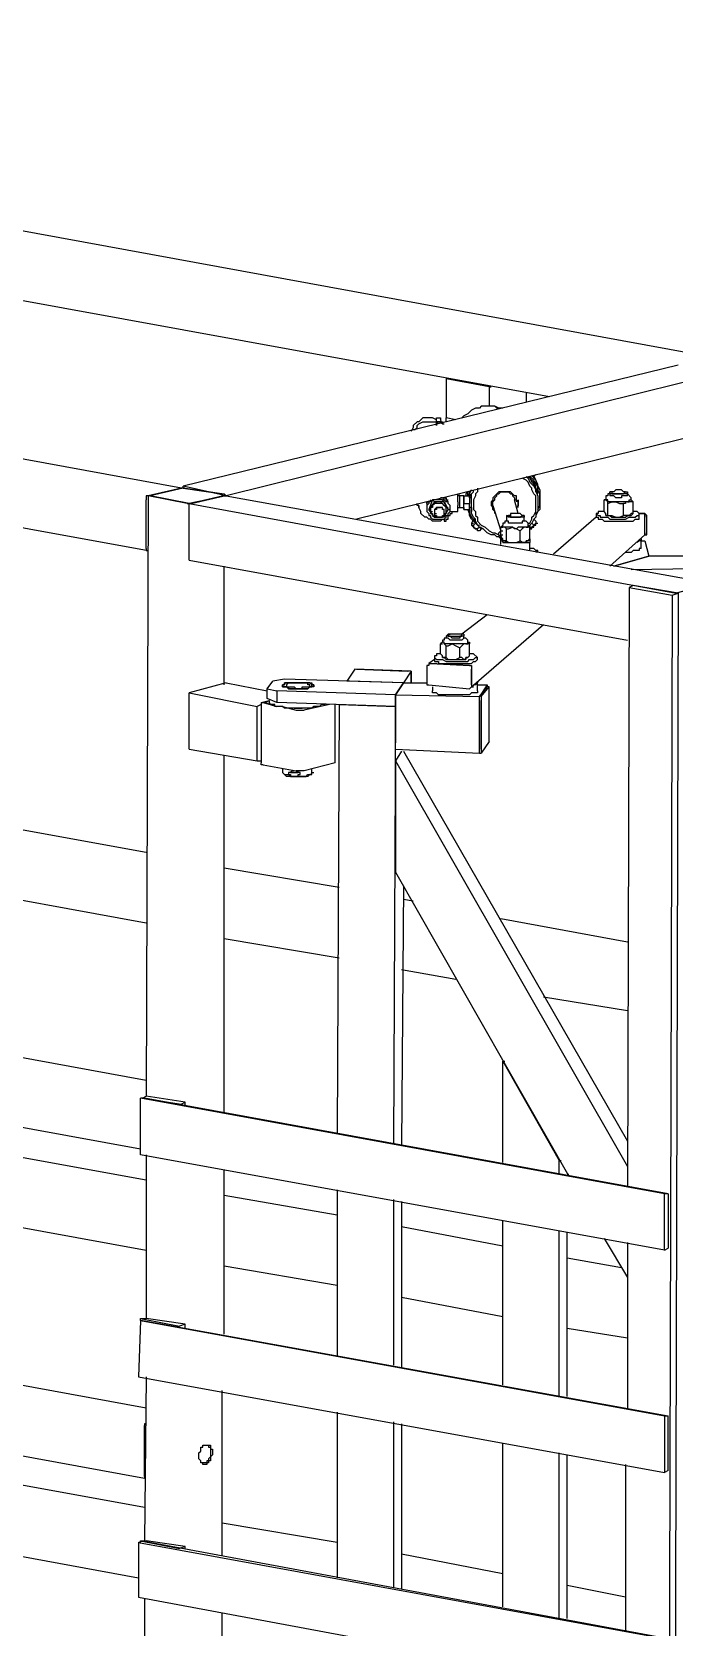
# Model space of a CAD drawing. Extents: x 855 to 1547, y 199 to 1196.
# Drawn here: x 1062.6 to 1096.6, y 1080.6 to 1164.9 of the extents above; entities that cross this region are included whole.
import ezdxf

# ---------------------------------------------------------------- set-up
doc = ezdxf.new("R2010")
doc.units = 0
doc.layers.add('2345-64C-02_Sort_layout', color=7, linetype='CONTINUOUS')

msp = doc.modelspace()

# ---------------------------------------------------------------- linework, layer by layer
at = {"layer": '2345-64C-02_Sort_layout', "color": 7}
for points in [[(1098.64809, 1147.72491), (1004.59532, 1164.92842)], [(1002.84407, 1161.52897), (1089.99482, 1145.6646)], [(1070.52497, 1140.8229), (976.57522, 1158.02641)], [(974.72095, 1154.62692), (1068.77372, 1137.52641)], [(1096.79382, 1147.31289), (1070.62799, 1140.92591)], [(1099.06015, 1146.90078), (1072.89432, 1140.41083)], [(1099.06015, 1146.90078), (1099.06015, 1143.91335), (1079.79633, 1139.17465)], [(1086.80135, 1146.17968), (1084.53502, 1146.59174)], [(1084.63804, 1146.59174), (1084.53502, 1146.59174)], [(1084.53502, 1146.59174), (1084.53502, 1144.53144)], [(1086.80135, 1146.17968), (1086.80135, 1145.14953)], [(1086.80135, 1146.17968), (1086.90437, 1146.17968)], [(1088.75864, 1145.87063), (1088.75864, 1145.35556)], [(1086.80135, 1145.14953), (1086.38929, 1145.14953), (1086.28628, 1145.04651), (1086.08025, 1145.04651), (1085.87422, 1144.94346), (1085.66819, 1144.73742), (1085.46216, 1144.63441), (1085.35914, 1144.53144)], [(1086.69834, 1145.14953), (1086.38929, 1145.14953), (1086.28628, 1145.04651), (1086.08025, 1145.04651), (1085.87422, 1144.94346), (1085.66819, 1144.73742), (1085.46216, 1144.63441), (1085.35914, 1144.53144)], [(1086.80135, 1145.14953), (1086.38929, 1145.14953), (1086.28628, 1145.04651), (1086.08025, 1145.04651), (1085.87422, 1144.94346), (1085.66819, 1144.73742), (1085.46216, 1144.63441), (1085.35914, 1144.53144)], [(1087.52246, 1145.04651), (1087.21342, 1145.04651), (1087.1104, 1145.14953), (1086.69834, 1145.14953)], [(1087.41945, 1145.04651), (1087.31643, 1145.04651), (1087.1104, 1145.14953), (1086.80135, 1145.14953)], [(1087.41945, 1145.04651), (1087.31643, 1145.04651), (1087.1104, 1145.14953), (1086.80135, 1145.14953)], [(1084.01995, 1144.42842), (1083.81392, 1144.53144), (1083.29884, 1144.53144), (1083.09281, 1144.32541), (1082.9898, 1144.32541), (1082.78377, 1144.11938), (1082.78377, 1144.01636), (1082.68075, 1143.81033)], [(1082.78377, 1143.91335), (1082.88678, 1143.91335), (1082.9898, 1144.01636), (1082.9898, 1144.11938), (1083.09281, 1144.22239), (1083.29884, 1144.32541), (1084.01995, 1144.32541)], [(1084.01995, 1144.32541), (1084.01995, 1144.42842), (1084.01995, 1144.53144), (1084.22598, 1144.53144), (1084.22598, 1144.42842)], [(1084.12296, 1144.32541), (1084.01995, 1144.22239)], [(1084.01995, 1144.22239), (1084.01995, 1144.32541), (1084.12296, 1144.32541)], [(1084.01995, 1144.11938), (1084.01995, 1144.32541)], [(1084.32899, 1144.22239), (1084.22598, 1144.32541), (1084.01995, 1144.32541)], [(1084.01995, 1144.22239), (1084.01995, 1144.11938)], [(1084.32899, 1144.22239), (1084.12296, 1144.32541)], [(1084.12296, 1144.32541), (1084.22598, 1144.32541)], [(1084.12296, 1144.32541), (1084.32899, 1144.32541)], [(1084.32899, 1144.22239), (1084.22598, 1144.42842)], [(1084.32899, 1144.22239), (1084.32899, 1144.32541)], [(1084.32899, 1144.32541), (1084.32899, 1144.22239)], [(1084.32899, 1144.22239), (1084.43201, 1144.22239)], [(1084.53502, 1144.32541), (1084.53502, 1144.53144)], [(1085.0501, 1144.42842), (1084.53502, 1144.53144)], [(1085.0501, 1144.42842), (1084.53502, 1144.53144)], [(1088.75864, 1141.44099), (1088.86166, 1141.33797), (1088.96467, 1141.13194), (1089.1707, 1140.92591), (1089.27372, 1140.71988), (1089.27372, 1140.61686), (1089.37673, 1140.41083), (1089.37673, 1139.58671), (1089.27372, 1139.4837), (1089.27372, 1139.27767), (1089.1707, 1139.17465), (1089.06769, 1138.96862), (1088.96467, 1138.86561), (1088.96467, 1138.76259)], [(1088.86166, 1141.44099), (1088.96467, 1141.33797), (1089.06769, 1141.13194), (1089.1707, 1141.02893), (1089.27372, 1140.8229), (1089.27372, 1140.71988)], [(1089.37673, 1140.51385), (1089.37673, 1140.61686), (1089.27372, 1140.8229), (1089.27372, 1140.92591), (1089.1707, 1141.13194), (1088.86166, 1141.44099)], [(1089.27372, 1140.71988), (1089.27372, 1140.8229), (1089.1707, 1140.92591), (1089.1707, 1141.13194), (1088.86166, 1141.44099)], [(1089.37673, 1139.68973), (1089.47975, 1139.89576), (1089.47975, 1140.51385), (1089.37673, 1140.71988), (1089.37673, 1140.92591), (1089.27372, 1141.02893), (1089.1707, 1141.23496), (1088.96467, 1141.44099)], [(1089.06769, 1141.44099), (1089.1707, 1141.44099)], [(1089.06769, 1141.44099), (1089.1707, 1141.44099), (1089.27372, 1141.23496), (1089.27372, 1141.13194), (1089.47975, 1140.71988), (1089.47975, 1139.68973), (1089.37673, 1139.58671), (1089.27372, 1139.38068)], [(1089.1707, 1141.44099), (1089.27372, 1141.544)], [(1089.37673, 1140.8229), (1089.37673, 1141.02893), (1089.27372, 1141.23496), (1089.1707, 1141.33797), (1089.1707, 1141.44099)], [(1070.52497, 1140.8229), (1068.77372, 1140.41083)], [(1070.52497, 1140.8229), (1068.77372, 1140.41083)], [(1070.62799, 1140.8229), (1068.87673, 1140.41083)], [(1070.731, 1140.8229), (1070.52497, 1140.8229)], [(1072.89432, 1140.41083), (1070.62799, 1140.92591)], [(1070.62799, 1140.8229), (1070.62799, 1140.92591)], [(1070.62799, 1140.8229), (1072.68829, 1140.51385)], [(1070.731, 1140.8229), (1072.7913, 1140.51385)], [(1085.56517, 1140.61686), (1085.66819, 1140.61686)], [(1085.66819, 1140.61686), (1085.56517, 1140.51385), (1085.56517, 1140.41083)], [(1085.66819, 1140.61686), (1085.66819, 1140.51385), (1085.66819, 1140.41083)], [(1085.66819, 1140.41083), (1085.66819, 1140.51385), (1085.66819, 1140.61686)], [(1085.7712, 1140.30782), (1085.7712, 1140.51385), (1085.87422, 1140.71988)], [(1085.87422, 1140.71988), (1085.7712, 1140.61686), (1085.7712, 1140.41083), (1085.7712, 1140.30782)], [(1085.87422, 1140.71988), (1085.7712, 1140.61686), (1085.7712, 1140.41083), (1085.7712, 1140.30782)], [(1085.87422, 1139.99877), (1085.87422, 1140.51385), (1085.97723, 1140.61686), (1085.97723, 1140.71988)], [(1086.18326, 1140.8229), (1086.18326, 1140.61686), (1086.08025, 1140.51385), (1086.08025, 1140.41083), (1085.97723, 1140.2048), (1085.97723, 1139.68973), (1086.08025, 1139.58671), (1086.08025, 1139.38068), (1086.18326, 1139.27767), (1086.18326, 1139.07164), (1086.38929, 1138.86561), (1086.59532, 1138.76259), (1086.80135, 1138.55656), (1087.00739, 1138.45355), (1087.1104, 1138.45355), (1087.31643, 1138.35053)], [(1087.62548, 1140.61686), (1087.31643, 1140.61686), (1087.00739, 1140.30782), (1087.00739, 1140.2048), (1086.90437, 1140.10175), (1086.90437, 1139.89576), (1087.00739, 1139.79274), (1087.00739, 1139.68973), (1087.1104, 1139.58671), (1087.1104, 1139.4837)], [(1087.00739, 1139.79274), (1087.00739, 1140.10175), (1087.1104, 1140.2048), (1087.1104, 1140.30782), (1087.21342, 1140.41083), (1087.21342, 1140.51385), (1087.31643, 1140.51385), (1087.41945, 1140.61686), (1087.62548, 1140.61686)], [(1088.34658, 1139.79274), (1088.34658, 1140.10175), (1088.24357, 1140.2048), (1088.24357, 1140.41083), (1088.14055, 1140.41083), (1087.93452, 1140.61686), (1087.62548, 1140.61686)], [(1087.62548, 1140.61686), (1087.83151, 1140.61686), (1087.93452, 1140.51385), (1088.03754, 1140.51385), (1088.03754, 1140.41083), (1088.14055, 1140.30782), (1088.14055, 1140.2048), (1088.24357, 1140.2048), (1088.24357, 1140.10175)], [(1088.86166, 1138.96862), (1088.96467, 1138.96862), (1089.06769, 1139.17465), (1089.06769, 1139.27767), (1089.1707, 1139.38068), (1089.27372, 1139.58671), (1089.27372, 1140.41083), (1089.1707, 1140.51385), (1089.06769, 1140.71988), (1089.06769, 1140.8229), (1088.96467, 1140.92591), (1088.86166, 1141.13194), (1088.75864, 1141.23496), (1088.55261, 1141.33797)], [(1089.27372, 1140.71988), (1089.27372, 1140.8229)], [(1089.37673, 1140.41083), (1089.27372, 1140.71988)], [(1089.27372, 1140.61686), (1089.27372, 1140.71988)], [(1089.47975, 1140.71988), (1089.37673, 1140.8229)], [(1093.70336, 1140.51385), (1093.9094, 1140.51385), (1094.01241, 1140.61686), (1093.9094, 1140.61686), (1093.80638, 1140.71988), (1093.49733, 1140.71988), (1093.39432, 1140.61686), (1093.2913, 1140.61686), (1093.2913, 1140.51385), (1093.39432, 1140.51385), (1093.49733, 1140.51385), (1093.60035, 1140.51385), (1093.70336, 1140.51385), (1093.18829, 1140.51385), (1093.18829, 1140.61686)], [(1093.2913, 1140.61686), (1093.18829, 1140.61686)], [(1093.18829, 1140.61686), (1093.18829, 1140.41083)], [(1094.01241, 1140.61686), (1094.11543, 1140.61686), (1094.11543, 1140.51385), (1093.70336, 1140.51385)], [(1094.01241, 1140.61686), (1094.11543, 1140.61686)], [(1094.11543, 1140.41083), (1094.11543, 1140.61686)], [(1068.77372, 1140.41083), (1068.6707, 1108.68219)], [(1068.77372, 1140.41083), (1068.6707, 1140.41083), (1068.6707, 1140.2048)], [(1068.6707, 1137.62943), (1068.6707, 1140.2048)], [(1070.83402, 1139.99877), (1068.77372, 1140.41083)], [(1070.93703, 1139.99877), (1068.87673, 1140.41083)], [(1070.83402, 1139.99877), (1071.04005, 1139.99877)], [(1070.93703, 1139.99877), (1070.93703, 1139.99877), (1072.68829, 1140.41083), (1072.7913, 1140.41083), (1072.68829, 1140.41083), (1072.68829, 1140.51385)], [(1072.89432, 1140.41083), (1070.93703, 1139.99877)], [(1070.93703, 1137.01134), (1070.93703, 1139.99877), (1096.6908, 1135.26008)], [(1071.04005, 1139.99877), (1072.7913, 1140.41083)], [(1072.7913, 1140.41083), (1072.89432, 1140.41083), (1072.7913, 1140.51385)], [(1072.89432, 1140.41083), (1072.99733, 1140.41083)], [(1072.89432, 1140.41083), (1098.64809, 1135.77516), (1096.6908, 1135.26008)], [(1084.32899, 1139.17465), (1084.22598, 1139.07164), (1083.81392, 1139.07164), (1083.7109, 1139.17465), (1083.60789, 1139.17465), (1083.50487, 1139.27767), (1083.40186, 1139.27767), (1083.19583, 1139.4837), (1083.19583, 1139.58671), (1083.09281, 1139.79274), (1083.09281, 1139.89576), (1082.9898, 1139.89576), (1082.9898, 1139.99877)], [(1083.09281, 1139.89576), (1083.09281, 1139.79274)], [(1083.7109, 1140.2048), (1083.7109, 1140.10175), (1083.60789, 1140.10175), (1083.60789, 1139.99877), (1083.50487, 1139.89576), (1083.50487, 1139.58671), (1083.60789, 1139.4837), (1083.60789, 1139.38068), (1083.7109, 1139.38068), (1083.7109, 1139.27767), (1083.81392, 1139.17465), (1084.12296, 1139.17465)], [(1083.50487, 1140.10179), (1083.60789, 1140.10179)], [(1083.50487, 1139.99877), (1083.50487, 1140.10179)], [(1083.60789, 1140.10179), (1083.50487, 1140.10175), (1083.50487, 1139.68973)], [(1083.81392, 1140.2048), (1083.60789, 1139.68973)], [(1083.91693, 1140.10179), (1083.60789, 1139.68973)], [(1084.53502, 1139.79274), (1084.22598, 1140.10175), (1084.01995, 1140.10175), (1083.7109, 1139.79274), (1083.7109, 1139.58671)], [(1084.12296, 1139.27767), (1084.32899, 1139.27767), (1084.32899, 1139.38068), (1084.43201, 1139.38068), (1084.43201, 1139.4837), (1084.53502, 1139.4837), (1084.53502, 1139.89576), (1084.43201, 1139.89576), (1084.32899, 1139.99877), (1083.91693, 1139.99877), (1083.81392, 1139.89576), (1083.81392, 1139.79274), (1083.7109, 1139.79274), (1083.7109, 1139.4837), (1083.81392, 1139.4837), (1083.81392, 1139.38068), (1083.91693, 1139.27767), (1084.01995, 1139.27767), (1084.01995, 1139.27767), (1084.12296, 1139.27767)], [(1083.91693, 1140.10179), (1083.81392, 1140.2048)], [(1084.32899, 1140.2048), (1083.81392, 1140.2048)], [(1084.43201, 1140.10179), (1083.91693, 1140.10179)], [(1084.12296, 1139.27767), (1084.32899, 1139.27767), (1084.32899, 1139.38068), (1084.43201, 1139.38068), (1084.43201, 1139.68973), (1084.32899, 1139.68973), (1084.32899, 1139.79274), (1084.01995, 1139.79274), (1084.01995, 1139.68973), (1083.91693, 1139.68973), (1083.91693, 1139.38068), (1084.01995, 1139.38068), (1084.01995, 1139.27767), (1084.12296, 1139.27767)], [(1084.43201, 1139.68973), (1084.32899, 1139.68973), (1084.32899, 1139.79274), (1084.01995, 1139.79274), (1083.91693, 1139.68973), (1083.91693, 1139.4837)], [(1084.01995, 1139.79274), (1084.01995, 1139.79274), (1084.12296, 1139.79274), (1084.22598, 1139.79274)], [(1084.12296, 1139.17465), (1084.43201, 1139.17465), (1084.53502, 1139.27767), (1084.53502, 1139.38068), (1084.63804, 1139.38068), (1084.63804, 1139.4837), (1084.74105, 1139.58671), (1084.74105, 1139.89576), (1084.63804, 1139.99877), (1084.63804, 1140.10175), (1084.53502, 1140.10175), (1084.32899, 1140.30782), (1084.22598, 1140.30782)], [(1084.43201, 1140.10179), (1084.32899, 1140.2048), (1084.63804, 1139.68973), (1084.74105, 1139.68973)], [(1084.43201, 1140.30782), (1084.53502, 1140.30782), (1084.53502, 1140.2048)], [(1084.63804, 1139.99877), (1084.63804, 1140.10175), (1084.53502, 1140.2048), (1084.53502, 1140.30782), (1084.43201, 1140.30782)], [(1084.43201, 1140.10179), (1084.63804, 1139.68973)], [(1084.53502, 1140.2048), (1084.63804, 1140.2048)], [(1084.53502, 1140.2048), (1084.63804, 1140.2048)], [(1084.53502, 1139.79274), (1084.63804, 1139.79274)], [(1084.74105, 1139.89576), (1084.63804, 1139.99877)], [(1085.15311, 1140.10179), (1085.15311, 1140.51385)], [(1085.15311, 1140.51385), (1085.25613, 1140.51385)], [(1085.25613, 1140.41083), (1085.15311, 1140.41083)], [(1085.15311, 1140.10179), (1085.15311, 1139.89576)], [(1085.15311, 1139.58671), (1085.15311, 1139.89576)], [(1085.15311, 1139.79274), (1085.25613, 1139.79274), (1085.46216, 1139.79274)], [(1085.46216, 1140.41083), (1085.25613, 1140.41083)], [(1085.25613, 1139.79274), (1085.25613, 1140.41083)], [(1085.46216, 1140.41083), (1085.7712, 1140.41083), (1085.7712, 1139.99877)], [(1085.46216, 1140.41083), (1085.46216, 1139.99877)], [(1085.46216, 1139.79274), (1085.46216, 1140.41083), (1085.56517, 1140.41083)], [(1085.46216, 1140.41083), (1085.56517, 1140.41083)], [(1085.46216, 1140.41083), (1085.7712, 1140.41083), (1085.87422, 1140.41083)], [(1085.46216, 1139.99877), (1085.7712, 1139.99877)], [(1085.46216, 1139.68973), (1085.46216, 1139.99877)], [(1085.46216, 1139.68973), (1085.7712, 1139.68973), (1085.7712, 1139.99877)], [(1085.46216, 1139.79274), (1085.46216, 1139.68973)], [(1085.87422, 1139.99877), (1085.87422, 1140.51385), (1085.7712, 1140.41083), (1085.7712, 1140.30782)], [(1085.87422, 1140.30782), (1085.7712, 1140.30782)], [(1085.7712, 1139.79274), (1085.87422, 1139.79274)], [(1085.87422, 1139.79274), (1085.7712, 1139.79274)], [(1085.7712, 1139.79274), (1085.87422, 1139.79274), (1085.87422, 1139.68973)], [(1085.7712, 1139.79274), (1085.87422, 1139.79274)], [(1085.87422, 1140.30782), (1085.87422, 1140.30782)], [(1087.31643, 1138.24752), (1087.21342, 1138.24752), (1087.1104, 1138.35053), (1086.90437, 1138.35053), (1086.69834, 1138.45355), (1086.49231, 1138.65958), (1086.28628, 1138.76259), (1086.18326, 1138.86561), (1086.08025, 1139.07164), (1086.08025, 1139.17465), (1085.97723, 1139.27767), (1085.87422, 1139.4837), (1085.87422, 1139.99877)], [(1085.87422, 1139.58671), (1085.87422, 1139.99877)], [(1085.87422, 1139.79274), (1085.87422, 1139.68973)], [(1087.00739, 1139.89576), (1087.41945, 1138.55656)], [(1087.1104, 1139.4837), (1087.1104, 1139.58671), (1087.00739, 1139.68973), (1087.00739, 1139.79274)], [(1088.34658, 1139.4837), (1088.14055, 1140.2048)], [(1088.34658, 1140.2048), (1088.34658, 1140.10175), (1088.34658, 1139.99877), (1088.34658, 1139.89576), (1088.24357, 1139.79274)], [(1092.98226, 1140.2048), (1092.87924, 1140.2048)], [(1092.98226, 1139.38068), (1092.98226, 1139.4837), (1092.87924, 1139.58671), (1092.87924, 1140.2048)], [(1092.98226, 1140.2048), (1092.98226, 1140.2048), (1092.87924, 1140.2048)], [(1092.87924, 1140.2048), (1092.98226, 1140.2048)], [(1093.18829, 1140.51385), (1093.08527, 1140.51385), (1093.08527, 1140.41083), (1092.98226, 1140.41083), (1092.98226, 1140.2048)], [(1094.11543, 1140.10179), (1093.49733, 1140.10175), (1093.08527, 1140.10175), (1093.08527, 1140.2048), (1092.98226, 1140.2048), (1092.98226, 1140.2048)], [(1093.08527, 1139.99877), (1093.08527, 1140.10175), (1092.98226, 1140.2048)], [(1093.08527, 1139.38068), (1093.08527, 1139.99877), (1093.2913, 1140.10175), (1093.49733, 1140.10175)], [(1094.11543, 1140.41083), (1093.80638, 1140.41083), (1093.80638, 1140.30782), (1093.49733, 1140.30782), (1093.39432, 1140.41083), (1093.18829, 1140.41083)], [(1093.49733, 1140.10179), (1093.70336, 1139.99877), (1093.9094, 1139.99877)], [(1094.11543, 1140.10179), (1094.11543, 1140.10175), (1094.01241, 1140.10175), (1094.01241, 1139.99877), (1093.9094, 1139.99877)], [(1093.9094, 1139.38068), (1093.9094, 1139.99877)], [(1094.32146, 1140.2048), (1094.32146, 1140.30782), (1094.11543, 1140.51385)], [(1094.11543, 1140.10179), (1094.21844, 1140.10175), (1094.21844, 1140.2048), (1094.32146, 1140.2048)], [(1094.42447, 1140.10179), (1094.32146, 1140.10175), (1094.21844, 1140.10175), (1094.11543, 1140.10175)], [(1094.32146, 1140.2048), (1094.32146, 1140.2048), (1094.42447, 1140.10175)], [(1094.42447, 1139.4837), (1094.42447, 1140.10179)], [(1083.50487, 1139.68973), (1083.50487, 1139.58671)], [(1084.43201, 1139.27767), (1083.91693, 1139.27767), (1083.60789, 1139.68973)], [(1083.60789, 1139.68973), (1083.7109, 1139.68973)], [(1083.7109, 1139.58671), (1083.81392, 1139.58671)], [(1083.91693, 1139.4837), (1084.01995, 1139.4837)], [(1084.32899, 1139.17465), (1084.43201, 1139.17465), (1084.43201, 1139.07164), (1084.53502, 1139.07164), (1084.53502, 1139.17465), (1084.63804, 1139.17465), (1084.63804, 1139.27767)], [(1084.43201, 1139.58671), (1084.43201, 1139.68973)], [(1084.43201, 1139.27767), (1084.63804, 1139.68973)], [(1084.63804, 1139.27767), (1084.63804, 1139.38068), (1084.74105, 1139.38068), (1084.74105, 1139.4837), (1084.84407, 1139.4837), (1084.84407, 1139.58671)], [(1084.74105, 1139.58671), (1085.15311, 1139.58671)], [(1086.49231, 1138.65958), (1086.38929, 1138.65958), (1085.87422, 1139.17465), (1085.7712, 1139.38068), (1085.7712, 1139.4837), (1085.66819, 1139.68973)], [(1085.7712, 1139.68973), (1085.7712, 1139.4837), (1085.87422, 1139.27767), (1086.08025, 1139.07164), (1086.18326, 1138.86561), (1086.28628, 1138.86561)], [(1085.87422, 1139.68973), (1085.87422, 1139.58671)], [(1085.97723, 1139.17465), (1085.87422, 1138.96862)], [(1085.87422, 1138.96862), (1085.97723, 1138.96862)], [(1085.87422, 1138.96862), (1085.87422, 1138.96862), (1085.87422, 1138.86561)], [(1085.87422, 1138.96862), (1085.97723, 1138.96862)], [(1085.87422, 1138.96862), (1085.87422, 1138.86561)], [(1086.08025, 1138.96862), (1085.97723, 1139.17465)], [(1085.97723, 1139.17465), (1086.08025, 1139.17465)], [(1086.08025, 1138.96862), (1085.97723, 1138.86561)], [(1086.28628, 1138.76259), (1086.08025, 1138.96862)], [(1087.72849, 1139.07164), (1087.62548, 1139.07164), (1087.62548, 1138.96862), (1087.52246, 1138.96862), (1087.52246, 1138.86561)], [(1087.72849, 1139.38068), (1087.72849, 1139.07164)], [(1087.72849, 1139.38068), (1087.83151, 1139.38068)], [(1088.65563, 1139.38068), (1088.65563, 1139.27767), (1087.83151, 1139.27767), (1087.72849, 1139.38068)], [(1088.65563, 1139.07164), (1088.55261, 1139.07164), (1088.55261, 1138.96862), (1087.83151, 1138.96862), (1087.83151, 1139.07164), (1087.72849, 1139.07164)], [(1087.83151, 1139.38068), (1087.93452, 1139.38068), (1087.93452, 1139.27767), (1088.4496, 1139.27767), (1088.55261, 1139.38068), (1088.4496, 1139.4837), (1087.93452, 1139.4837), (1087.93452, 1139.38068), (1087.83151, 1139.38068)], [(1087.83151, 1139.38068), (1087.93452, 1139.38068)], [(1088.65563, 1139.38068), (1088.55261, 1139.38068)], [(1088.65563, 1139.07164), (1088.65563, 1139.38068)], [(1088.86166, 1138.86561), (1088.86166, 1138.96862), (1088.75864, 1139.07164), (1088.65563, 1139.07164)], [(1089.06769, 1138.96862), (1089.1707, 1138.86561)], [(1089.1707, 1138.86561), (1089.1707, 1138.86561), (1089.06769, 1138.76259), (1089.1707, 1138.76259), (1089.1707, 1138.86561), (1089.27372, 1138.86561), (1089.27372, 1138.96862)], [(1089.1707, 1139.17465), (1089.27372, 1139.07164), (1089.27372, 1138.96862)], [(1089.27372, 1138.96862), (1089.1707, 1138.86561)], [(1089.27372, 1138.96862), (1089.37673, 1138.96862)], [(1092.46718, 1139.27767), (1090.20085, 1137.32038)], [(1092.87924, 1139.58671), (1092.5702, 1139.58671), (1092.5702, 1139.4837), (1092.46718, 1139.4837), (1092.5702, 1139.38068), (1092.67321, 1139.38068), (1092.67321, 1139.27767), (1093.08527, 1139.27767), (1093.18829, 1139.17465), (1094.01241, 1139.17465), (1094.21844, 1139.27767), (1094.52749, 1139.27767), (1094.52749, 1139.27767)], [(1092.46718, 1139.4837), (1092.46718, 1139.27767)], [(1092.46718, 1139.27767), (1092.5702, 1139.27767), (1092.5702, 1139.17465), (1092.77623, 1139.17465), (1092.87924, 1139.07164), (1094.42447, 1139.07164), (1094.52749, 1139.17465)], [(1093.08527, 1139.38068), (1093.08527, 1139.38068), (1092.98226, 1139.38068), (1093.18829, 1139.38068), (1093.2913, 1139.27767), (1093.49733, 1139.27767)], [(1092.98226, 1139.38068), (1093.08527, 1139.38068)], [(1093.08527, 1139.38068), (1093.2913, 1139.38068), (1093.49733, 1139.27767)], [(1093.49733, 1139.27767), (1093.70336, 1139.27767), (1093.9094, 1139.38068)], [(1093.49733, 1139.27767), (1094.01241, 1139.27767), (1094.11543, 1139.38068)], [(1094.42447, 1139.4837), (1094.32146, 1139.4837), (1094.21844, 1139.38068), (1094.11543, 1139.38068), (1094.11543, 1139.38068), (1094.01241, 1139.38068), (1093.9094, 1139.38068)], [(1094.11543, 1139.38068), (1094.21844, 1139.38068), (1094.32146, 1139.38068)], [(1094.32146, 1139.38068), (1094.42447, 1139.4837)], [(1094.52749, 1139.27767), (1094.6305, 1139.38068), (1094.73352, 1139.38068), (1094.73352, 1139.4837), (1094.6305, 1139.58671), (1094.42447, 1139.58671)], [(1094.52749, 1139.17465), (1094.73352, 1139.17465), (1094.73352, 1139.27767)], [(1095.04256, 1139.4837), (1094.73352, 1139.4837)], [(1094.73352, 1139.27767), (1094.73352, 1139.4837)], [(1094.73352, 1139.4837), (1094.93955, 1139.4837)], [(1094.73352, 1139.4837), (1094.93955, 1139.4837)], [(1094.93955, 1139.4837), (1095.04256, 1139.4837), (1095.04256, 1139.27767)], [(1095.04256, 1139.38068), (1095.04256, 1139.4837), (1094.93955, 1139.4837)], [(1095.14558, 1139.38068), (1095.04256, 1139.4837)], [(1095.04256, 1138.45355), (1095.04256, 1139.38068)], [(1095.04256, 1138.45355), (1095.04256, 1139.27767)], [(1095.14558, 1138.45355), (1095.14558, 1139.38068)], [(1085.87422, 1138.86561), (1085.87422, 1138.86561), (1085.97723, 1138.86561)], [(1085.87422, 1138.86561), (1085.97723, 1138.76259)], [(1085.97723, 1138.86561), (1085.97723, 1138.76259)], [(1085.97723, 1138.76259), (1086.08025, 1138.65958), (1086.18326, 1138.65958)], [(1086.18326, 1138.55656), (1086.18326, 1138.65958), (1086.08025, 1138.65958), (1085.97723, 1138.76259)], [(1086.28628, 1138.76259), (1086.18326, 1138.65958)], [(1086.18326, 1138.55656), (1086.18326, 1138.65958)], [(1086.38929, 1138.65958), (1086.28628, 1138.55656), (1086.18326, 1138.55656)], [(1086.28628, 1138.76259), (1086.38929, 1138.76259)], [(1087.31643, 1138.35053), (1087.31643, 1138.45355), (1087.41945, 1138.55656), (1087.41945, 1138.65958)], [(1087.31643, 1138.24752), (1087.41945, 1138.35053), (1087.41945, 1138.45355)], [(1087.31643, 1138.35053), (1087.31643, 1138.24752), (1087.41945, 1138.1445)], [(1087.52246, 1138.86561), (1087.41945, 1138.76259)], [(1087.52246, 1138.76259), (1087.52246, 1138.86561), (1087.41945, 1138.76259)], [(1087.52246, 1138.04149), (1087.52246, 1138.1445), (1087.41945, 1138.24752), (1087.41945, 1138.76259)], [(1087.41945, 1138.76259), (1087.52246, 1138.76259)], [(1087.41945, 1138.55656), (1087.52246, 1138.55656)], [(1087.41945, 1138.55656), (1087.52246, 1138.55656)], [(1087.41945, 1138.35053), (1087.41945, 1138.45355), (1087.41945, 1138.55656)], [(1087.52246, 1137.93847), (1087.41945, 1138.35053), (1087.52246, 1138.35053)], [(1087.41945, 1137.83546), (1087.41945, 1138.35053)], [(1088.75864, 1138.76259), (1088.34658, 1138.76259), (1088.24357, 1138.65958), (1088.14055, 1138.65958), (1088.03754, 1138.76259), (1087.52246, 1138.76259), (1087.52246, 1138.86561)], [(1087.72849, 1138.65958), (1087.62548, 1138.76259), (1087.52246, 1138.76259)], [(1087.72849, 1138.04149), (1087.72849, 1138.65958), (1087.83151, 1138.65958), (1088.03754, 1138.76259)], [(1088.03754, 1138.76259), (1088.24357, 1138.65958), (1088.4496, 1138.55656)], [(1088.75864, 1138.76259), (1088.75864, 1138.76259), (1088.65563, 1138.76259), (1088.55261, 1138.65958), (1088.4496, 1138.55656)], [(1088.4496, 1138.04149), (1088.4496, 1138.55656)], [(1088.96467, 1138.1445), (1088.86166, 1138.04149), (1088.75864, 1138.04149), (1088.75864, 1137.93847), (1088.65563, 1137.93847), (1088.55261, 1137.93847), (1088.4496, 1138.04149)], [(1088.75864, 1138.76259), (1088.86166, 1138.76259), (1088.86166, 1138.86561)], [(1088.96467, 1138.76259), (1088.86166, 1138.76259), (1088.75864, 1138.76259)], [(1088.86166, 1138.86561), (1088.96467, 1138.76259)], [(1088.86166, 1138.04149), (1088.96467, 1138.1445)], [(1089.06769, 1138.76259), (1089.06769, 1138.76259), (1088.96467, 1138.65958)], [(1088.96467, 1138.65958), (1089.06769, 1138.65958), (1089.06769, 1138.76259)], [(1088.96467, 1138.1445), (1088.96467, 1138.76259)], [(1088.96467, 1138.1445), (1088.96467, 1137.93847)], [(1093.18829, 1136.70229), (1095.04256, 1138.35053)], [(1094.83653, 1137.62943), (1094.83653, 1138.1445)], [(1094.83653, 1138.1445), (1094.83653, 1138.1445), (1094.83653, 1138.04149)], [(1095.04256, 1138.35053), (1095.14558, 1138.35053), (1095.14558, 1138.45355)], [(1095.04256, 1138.45355), (1095.04256, 1138.35053)], [(1095.04256, 1138.35053), (1095.04256, 1138.45355)], [(1095.04256, 1138.35053), (1095.14558, 1138.35053)], [(1068.6707, 1137.62943), (1068.6707, 1137.52637), (1068.77372, 1137.52637)], [(1087.72849, 1138.04149), (1087.62548, 1138.04149), (1087.52246, 1138.04149), (1087.62548, 1138.04149), (1087.72849, 1137.93847), (1088.03754, 1137.93847)], [(1087.52246, 1138.04149), (1087.62548, 1138.04149)], [(1087.52246, 1137.93847), (1087.62548, 1137.93847)], [(1087.62548, 1137.93847), (1088.86166, 1137.93847)], [(1087.72849, 1138.04149), (1087.83151, 1137.93847), (1088.03754, 1137.93847)], [(1088.03754, 1137.93847), (1088.24357, 1137.93847), (1088.4496, 1138.04149)], [(1088.03754, 1137.93847), (1088.75864, 1137.93847)], [(1088.75864, 1137.93847), (1088.75864, 1138.04149), (1088.86166, 1138.04149)], [(1088.86166, 1137.93847), (1088.96467, 1137.93847)], [(1088.96467, 1137.52641), (1088.96467, 1137.93847)], [(1089.27372, 1137.4234), (1089.37673, 1137.52637), (1089.27372, 1137.52637), (1089.1707, 1137.62943), (1088.96467, 1137.62943)], [(1089.37673, 1137.4234), (1089.37673, 1137.52641)], [(1093.39432, 1136.70229), (1095.24859, 1137.21737), (1093.39432, 1136.70229)], [(1094.83653, 1137.62943), (1094.73352, 1137.62943), (1094.73352, 1137.52637), (1094.42447, 1137.52637), (1094.32146, 1137.4234), (1094.01241, 1137.4234)], [(1094.83653, 1138.04149), (1094.73352, 1138.04149), (1094.6305, 1137.93847)], [(1094.83653, 1138.04149), (1094.93955, 1138.04149)], [(1094.83653, 1138.04149), (1094.93955, 1138.04149)], [(1094.83653, 1138.04149), (1094.93955, 1138.04149)], [(1094.83653, 1138.04149), (1095.04256, 1138.04149), (1095.24859, 1137.21737)], [(1100.70839, 1137.21737), (1095.24859, 1137.21737)], [(1070.93703, 1137.01134), (1094.11543, 1132.78772)], [(1072.7913, 1130.41837), (1072.7913, 1136.70229)], [(1100.91442, 1136.59928), (1094.32146, 1136.49626)], [(1094.21844, 1135.56913), (1094.11543, 1103.9435)], [(1094.42447, 1135.67214), (1094.21844, 1135.56913)], [(1094.21844, 1135.56913), (1096.48477, 1135.15707)], [(1096.79382, 1135.26008), (1094.42447, 1135.67214)], [(1096.48477, 1135.15707), (1096.27874, 1056.04149)], [(1096.48477, 1135.15707), (1096.79382, 1135.26008), (1096.58779, 1056.04149)], [(1086.69834, 1134.12692), (1085.35914, 1133.09676)], [(1068.6707, 1121.55908), (1004.49231, 1133.19978)], [(1085.46216, 1132.99375), (1085.25613, 1132.99375), (1085.25613, 1132.89073), (1084.84407, 1132.89073), (1084.74105, 1132.99375), (1084.53502, 1132.99375), (1084.63804, 1133.09676)], [(1084.63804, 1133.09676), (1084.74105, 1133.09676)], [(1085.35914, 1133.09676), (1084.63804, 1133.09676), (1084.63804, 1132.99375), (1085.25613, 1132.99375), (1085.35914, 1132.99375), (1085.35914, 1132.99375), (1085.35914, 1133.09676)], [(1085.46216, 1133.09676), (1085.35914, 1133.09676)], [(1085.46216, 1133.09676), (1085.46216, 1132.99375)], [(1085.87422, 1130.31536), (1089.68578, 1133.61184)], [(1084.32899, 1132.6847), (1084.22598, 1132.58169)], [(1084.43201, 1132.6847), (1084.32899, 1132.6847), (1084.22598, 1132.58169)], [(1084.32899, 1131.86058), (1084.32899, 1131.9636), (1084.22598, 1132.06661), (1084.22598, 1132.58169)], [(1084.22598, 1132.58169), (1084.32899, 1132.58169)], [(1084.53502, 1132.99375), (1084.53502, 1132.89073), (1084.43201, 1132.89073), (1084.43201, 1132.78772), (1084.32899, 1132.78772), (1084.32899, 1132.6847)], [(1085.56517, 1132.58169), (1084.84407, 1132.58169), (1084.43201, 1132.58169), (1084.43201, 1132.6847), (1084.32899, 1132.6847)], [(1084.53502, 1132.47867), (1084.43201, 1132.58169), (1084.43201, 1132.6847)], [(1084.53502, 1132.99375), (1084.53502, 1132.89073)], [(1085.46216, 1132.89073), (1085.35914, 1132.78772), (1084.74105, 1132.78772), (1084.63804, 1132.89073), (1084.53502, 1132.89073)], [(1084.53502, 1131.86058), (1084.53502, 1132.47867), (1084.63804, 1132.47867), (1084.84407, 1132.58169)], [(1084.84407, 1132.58169), (1085.0501, 1132.47867), (1085.25613, 1132.37562)], [(1085.56517, 1132.58169), (1085.46216, 1132.58169), (1085.35914, 1132.47867), (1085.25613, 1132.37562)], [(1085.25613, 1131.86058), (1085.25613, 1132.37566)], [(1085.46216, 1132.89073), (1085.46216, 1132.99375)], [(1085.66819, 1132.6847), (1085.66819, 1132.78772), (1085.56517, 1132.89073), (1085.46216, 1132.89073), (1085.46216, 1132.99375)], [(1085.56517, 1132.58169), (1085.66819, 1132.58169), (1085.66819, 1132.6847)], [(1085.7712, 1132.58169), (1085.66819, 1132.58169), (1085.56517, 1132.58169)], [(1085.66819, 1132.6847), (1085.7712, 1132.6847), (1085.7712, 1132.58169)], [(1085.7712, 1131.9636), (1085.7712, 1132.58169)], [(1083.60789, 1131.55154), (1083.60789, 1131.44852), (1083.50487, 1131.44852), (1083.50487, 1130.52139)], [(1083.91693, 1131.75757), (1083.60789, 1131.55154)], [(1083.60789, 1131.55154), (1083.7109, 1131.55154)], [(1083.60789, 1131.55154), (1083.7109, 1131.55154)], [(1083.60789, 1131.55154), (1083.60789, 1131.55154), (1083.7109, 1131.55154)], [(1083.7109, 1131.55154), (1085.7712, 1131.44852)], [(1085.7712, 1131.44852), (1083.7109, 1131.55154)], [(1084.22598, 1132.06661), (1084.01995, 1132.06661), (1084.01995, 1131.9636), (1083.91693, 1131.9636), (1083.91693, 1131.86058), (1084.01995, 1131.75757), (1084.32899, 1131.75757), (1084.53502, 1131.65455), (1085.66819, 1131.65455), (1085.7712, 1131.75757), (1085.87422, 1131.75757), (1085.87422, 1131.75757)], [(1083.91693, 1131.86058), (1083.91693, 1131.75757)], [(1083.91693, 1131.75757), (1083.91693, 1131.65455), (1084.12296, 1131.65455), (1084.12296, 1131.55154), (1085.87422, 1131.55154)], [(1084.53502, 1131.86058), (1084.43201, 1131.86058), (1084.32899, 1131.86058), (1084.43201, 1131.86058), (1084.53502, 1131.75757), (1084.84407, 1131.75757)], [(1084.32899, 1131.86058), (1084.43201, 1131.86058)], [(1084.53502, 1131.86058), (1084.63804, 1131.75757), (1084.84407, 1131.75757)], [(1084.84407, 1131.75757), (1085.0501, 1131.75757), (1085.25613, 1131.86058)], [(1084.84407, 1131.75757), (1085.56517, 1131.75757)], [(1085.7712, 1131.9636), (1085.66819, 1131.86058), (1085.56517, 1131.86058), (1085.56517, 1131.75757), (1085.46216, 1131.75757), (1085.35914, 1131.86058), (1085.25613, 1131.86058)], [(1085.56517, 1131.75757), (1085.56517, 1131.86058), (1085.66819, 1131.86058)], [(1085.66819, 1131.86058), (1085.7712, 1131.9636)], [(1085.87422, 1131.75757), (1085.97723, 1131.75757), (1086.08025, 1131.86058), (1086.18326, 1131.86058), (1085.97723, 1132.06661), (1085.7712, 1132.06661)], [(1085.7712, 1131.44852), (1085.87422, 1131.44852), (1085.87422, 1131.34551), (1085.87422, 1130.41837)], [(1085.87422, 1131.55154), (1085.97723, 1131.65455), (1086.08025, 1131.65455), (1086.18326, 1131.75757)], [(1086.18326, 1131.75757), (1086.18326, 1131.86058)], [(1072.89432, 1130.52139), (1070.93703, 1130.00631)], [(1072.89432, 1130.52139), (1075.05764, 1130.10933)], [(1075.05764, 1130.21234), (1075.36668, 1130.6244)], [(1075.98477, 1130.72742), (1075.36668, 1130.6244)], [(1076.60286, 1130.21234), (1076.1908, 1130.21234), (1076.08779, 1130.31536), (1075.88176, 1130.31536), (1075.88176, 1130.41837), (1075.98477, 1130.41837), (1075.98477, 1130.52139), (1077.32397, 1130.52139), (1077.42698, 1130.52139), (1077.42698, 1130.41837), (1077.53, 1130.41837), (1077.53, 1130.31536), (1077.32397, 1130.31536), (1077.22095, 1130.21234), (1076.60286, 1130.21234)], [(1077.42698, 1130.41837), (1077.53, 1130.41837), (1077.42698, 1130.41837), (1077.32397, 1130.52139), (1075.98477, 1130.52139), (1075.98477, 1130.41837), (1075.88176, 1130.41837), (1075.88176, 1130.31536), (1076.08779, 1130.31536), (1076.1908, 1130.31536), (1076.1908, 1130.21234), (1077.22095, 1130.21234), (1077.32397, 1130.31536), (1077.42698, 1130.31536), (1077.42698, 1130.41837)], [(1082.26869, 1130.52139), (1075.98477, 1130.72742)], [(1077.32397, 1130.41837), (1077.22095, 1130.41837), (1077.22095, 1130.52139), (1076.1908, 1130.52139), (1076.08779, 1130.41837), (1076.08779, 1130.31536), (1076.49985, 1130.31536), (1076.60286, 1130.21234), (1076.91191, 1130.21234), (1076.91191, 1130.31536), (1077.32397, 1130.31536), (1077.32397, 1130.41837)], [(1079.69331, 1131.24249), (1079.28125, 1130.6244)], [(1082.26869, 1130.52139), (1079.28125, 1130.6244)], [(1082.68075, 1131.13948), (1079.69331, 1131.24249)], [(1079.79633, 1131.24249), (1082.47472, 1131.13948)], [(1079.79633, 1131.24249), (1079.89934, 1131.24249)], [(1079.89934, 1131.24249), (1082.57774, 1131.13948)], [(1081.85663, 1129.9033), (1082.26869, 1130.52139)], [(1082.26869, 1130.52139), (1081.85663, 1129.9033)], [(1082.68075, 1131.13948), (1082.26869, 1130.52139)], [(1082.26869, 1130.52139), (1083.50487, 1130.52139)], [(1082.68075, 1131.13948), (1082.68075, 1130.52139)], [(1082.68075, 1130.52139), (1082.68075, 1131.03646), (1082.68075, 1131.03646)], [(1082.68075, 1130.52139), (1082.68075, 1131.03646)], [(1083.50487, 1130.52139), (1083.50487, 1130.41837), (1083.60789, 1130.41837)], [(1085.87422, 1130.41837), (1085.87422, 1131.24249)], [(1086.18326, 1130.52139), (1086.08025, 1130.41837), (1085.97723, 1130.41837)], [(1086.18326, 1130.6244), (1086.18326, 1130.52139)], [(1086.18326, 1130.10933), (1086.18326, 1130.52139)], [(1002.74105, 1129.9033), (1068.6707, 1117.85053)], [(1070.93703, 1127.01887), (1070.93703, 1130.00631), (1074.54256, 1129.28521)], [(1075.05764, 1130.21234), (1075.57271, 1130.10933)], [(1075.05764, 1129.69727), (1075.05764, 1130.21234)], [(1075.57271, 1129.49124), (1075.05764, 1129.69727)], [(1075.57271, 1130.10933), (1075.57271, 1129.49124)], [(1081.85663, 1129.9033), (1075.57271, 1130.10933)], [(1081.85663, 1129.9033), (1081.85663, 1129.28521), (1075.57271, 1129.49124)], [(1075.88176, 1130.41837), (1075.88176, 1130.31536)], [(1077.53, 1130.31536), (1077.53, 1130.41837)], [(1081.85663, 1127.01887), (1081.85663, 1129.9033), (1086.28628, 1129.80028)], [(1083.60789, 1130.41837), (1085.7712, 1130.21234)], [(1083.81392, 1130.31536), (1083.81392, 1130.10933)], [(1086.18326, 1130.10933), (1086.18326, 1130.00631), (1085.87422, 1130.00631), (1085.7712, 1129.9033), (1084.12296, 1129.9033), (1084.01995, 1130.00631), (1083.81392, 1130.00631), (1083.81392, 1130.10933)], [(1085.7712, 1130.21234), (1085.87422, 1130.31536)], [(1085.87422, 1130.41837), (1085.87422, 1130.31536)], [(1085.87422, 1130.31536), (1085.97723, 1130.31536)], [(1085.87422, 1130.31536), (1085.97723, 1130.31536)], [(1086.18326, 1130.41837), (1086.69834, 1130.41837), (1086.28628, 1129.80028)], [(1086.28628, 1129.80028), (1086.69834, 1130.31536)], [(1086.28628, 1126.81284), (1086.28628, 1129.80028)], [(1086.28628, 1129.59425), (1086.28628, 1129.80024)], [(1086.38929, 1129.80028), (1086.80135, 1130.31536)], [(1086.38929, 1129.80028), (1086.38929, 1129.59425)], [(1086.69834, 1130.41837), (1086.69834, 1130.31536)], [(1086.80135, 1130.31536), (1086.69834, 1130.31536)], [(1086.69834, 1130.31536), (1086.69834, 1130.31536)], [(1086.80135, 1130.21234), (1086.80135, 1130.31536)], [(1086.80135, 1127.63697), (1086.80135, 1130.21234)], [(1074.74859, 1129.38822), (1074.54256, 1129.28521)], [(1074.54256, 1126.40078), (1074.54256, 1129.28521)], [(1074.74859, 1129.49124), (1075.16065, 1129.59425)], [(1074.74859, 1129.49124), (1074.74859, 1126.29777)], [(1074.74859, 1129.49124), (1074.85161, 1129.49124)], [(1074.85161, 1129.49124), (1075.57271, 1129.28521)], [(1074.95462, 1129.49124), (1075.16065, 1129.59425)], [(1074.95462, 1129.49124), (1074.95462, 1129.49124), (1075.26367, 1129.38822)], [(1075.16065, 1129.59425), (1075.16065, 1129.49124)], [(1078.14809, 1129.38822), (1077.94206, 1129.38822), (1077.83904, 1129.28521), (1077.53, 1129.28521), (1077.42698, 1129.18219), (1075.98477, 1129.18219), (1075.88176, 1129.28521), (1075.4697, 1129.28521), (1075.4697, 1129.38822), (1075.26367, 1129.38822), (1075.16065, 1129.49124), (1075.16065, 1129.49124), (1075.16065, 1129.49124)], [(1075.88176, 1129.28521), (1076.60286, 1129.07918)], [(1076.49985, 1129.18219), (1076.80889, 1129.18219)], [(1076.60286, 1129.07918), (1077.01492, 1129.07918)], [(1076.80889, 1129.18219), (1076.91191, 1129.18219)], [(1077.11794, 1129.18219), (1076.91191, 1129.18219)], [(1078.35412, 1129.38822), (1077.01492, 1129.07918)], [(1078.66316, 1126.29777), (1078.66316, 1129.38822)], [(1078.86919, 1129.38822), (1078.76618, 1106.72491)], [(1078.86919, 1129.38822), (1081.85663, 1129.28521), (1081.75362, 1106.20983)], [(1086.28628, 1129.59425), (1086.28628, 1127.01887)], [(1086.38929, 1129.59425), (1086.38929, 1127.01887)], [(1086.80135, 1127.43094), (1086.38929, 1126.81284)], [(1086.80135, 1127.43094), (1086.80135, 1127.63697)], [(1068.6707, 1109.50631), (976.47221, 1126.40078)], [(1070.93703, 1127.01887), (1074.54256, 1126.40078)], [(1072.7913, 1107.85807), (1072.7913, 1126.70983)], [(1074.54256, 1126.40078), (1074.74859, 1126.40078)], [(1074.85161, 1126.19475), (1074.74859, 1126.19475), (1074.74859, 1126.29777)], [(1078.66316, 1126.29777), (1077.01492, 1125.88571)], [(1081.85663, 1127.01887), (1086.28628, 1126.81284)], [(1082.16568, 1126.91586), (1081.85663, 1126.40078)], [(1081.85663, 1126.40078), (1081.85663, 1120.52893)], [(1081.85663, 1126.40078), (1094.11543, 1104.97365)], [(1082.26869, 1126.91586), (1094.11543, 1106.31284)], [(1086.28628, 1126.81284), (1086.28628, 1127.01887)], [(1086.28628, 1126.81284), (1086.38929, 1126.81284)], [(1086.28628, 1126.81284), (1086.38929, 1126.81284)], [(1086.38929, 1127.01887), (1086.38929, 1126.81284)], [(1074.85161, 1126.19475), (1076.60286, 1125.88571)], [(1075.88176, 1125.98872), (1075.88176, 1125.78269), (1075.98477, 1125.67968)], [(1075.88176, 1125.78269), (1075.98477, 1125.67968), (1076.1908, 1125.67968), (1076.29382, 1125.57666)], [(1077.42698, 1125.67968), (1077.32397, 1125.67968), (1077.22095, 1125.57666), (1076.08779, 1125.57666), (1075.98477, 1125.67968)], [(1076.39683, 1125.88571), (1076.29382, 1125.78269), (1076.1908, 1125.78269), (1076.1908, 1125.67968), (1076.29382, 1125.67968), (1076.29382, 1125.57666), (1076.70588, 1125.57666), (1076.70588, 1125.67968), (1076.80889, 1125.67968), (1076.80889, 1125.78269), (1076.70588, 1125.78269), (1076.70588, 1125.88571), (1076.70588, 1125.88571)], [(1076.39683, 1125.88571), (1076.29382, 1125.78269), (1076.70588, 1125.78269), (1076.60286, 1125.88571)], [(1076.49985, 1125.88571), (1076.39683, 1125.88571)], [(1076.39683, 1125.88571), (1076.49985, 1125.88571)], [(1076.49985, 1125.88571), (1076.39683, 1125.88571)], [(1076.49985, 1125.88571), (1076.49985, 1125.88571)], [(1076.60286, 1125.88571), (1076.60286, 1125.78269)], [(1077.01492, 1125.88571), (1076.60286, 1125.88571)], [(1076.60286, 1125.88571), (1076.60286, 1125.88571)], [(1076.60286, 1125.57666), (1077.11794, 1125.57666), (1077.22095, 1125.67968), (1077.42698, 1125.67968), (1077.42698, 1125.78269)], [(1076.70588, 1125.88571), (1076.70588, 1125.88571)], [(1077.42698, 1125.78269), (1077.42698, 1125.98872)], [(1077.42698, 1125.67968), (1077.42698, 1125.78269)], [(1077.42698, 1125.78269), (1077.53, 1125.78269)], [(974.61794, 1123.00129), (1068.36166, 1105.90078)], [(1078.86919, 1119.7048), (1072.7913, 1120.73496)], [(1081.85663, 1120.52893), (1091.02497, 1104.45857)], [(1082.26869, 1119.80782), (1082.16568, 1106.10681)], [(1082.78377, 1118.9837), (1082.26869, 1119.08671)], [(1094.11543, 1116.82038), (1087.41945, 1118.05656)], [(1072.7913, 1117.02641), (1078.86919, 1115.99626)], [(1068.6707, 1104.25254), (1004.49231, 1115.89325)], [(1082.16568, 1115.37817), (1085.0501, 1114.8631)], [(1089.68578, 1113.93596), (1094.11543, 1113.21485)], [(1002.63804, 1112.59676), (1068.6707, 1100.544)], [(1087.52246, 1105.17968), (1087.52246, 1110.53646), (1090.5099, 1105.28269)], [(1087.52246, 1110.53646), (1087.62548, 1110.53646)], [(1068.6707, 1092.19978), (976.47221, 1109.09425)], [(1096.07271, 1103.53144), (1068.36166, 1108.57918)], [(1096.07271, 1100.544), (1068.36166, 1105.59174), (1068.36166, 1108.57918)], [(1068.56769, 1108.57918), (1068.36166, 1108.57918)], [(1068.46467, 1108.57918), (1068.6707, 1108.68219)], [(1068.46467, 1108.57918), (1070.52497, 1108.27013)], [(1068.46467, 1108.57918), (1068.56769, 1108.57918)], [(1096.27874, 1103.53144), (1068.56769, 1108.57918)], [(1070.731, 1108.37315), (1068.6707, 1108.68219)], [(1070.731, 1108.37315), (1070.52497, 1108.27013)], [(1070.731, 1108.16712), (1070.731, 1108.37315)], [(974.61794, 1105.69475), (1068.56769, 1088.49124)], [(1068.6707, 1105.59174), (1068.6707, 1096.93847)], [(1090.5099, 1104.56159), (1090.5099, 1105.28269)], [(1090.5099, 1105.28269), (1090.61291, 1105.28269)], [(1072.7913, 1096.11435), (1072.7913, 1104.76762)], [(1090.92196, 1104.56159), (1091.02497, 1104.56159)], [(1078.76618, 1103.73747), (1078.76618, 1094.98119)], [(1096.07271, 1100.544), (1096.07271, 1103.53144)], [(1096.27874, 1103.53144), (1096.07271, 1103.53144)], [(1096.27874, 1103.53144), (1096.27874, 1100.64702)], [(1078.76618, 1102.39827), (1072.7913, 1103.42842)], [(1081.75362, 1103.22239), (1081.75362, 1094.46611)], [(1082.16568, 1103.11938), (1082.16568, 1094.3631)], [(1087.52246, 1093.43596), (1087.52246, 1102.08923)], [(1087.52246, 1100.75003), (1082.16568, 1101.78018)], [(1090.5099, 1092.81787), (1090.5099, 1101.57415)], [(1090.92196, 1092.81787), (1090.92196, 1101.47114)], [(1092.87924, 1101.16209), (1094.11543, 1099.10179)], [(1093.80638, 1099.61686), (1090.92196, 1100.13194)], [(1094.11543, 1100.95606), (1094.11543, 1092.19978)], [(1096.07271, 1100.544), (1096.27874, 1100.64702)], [(1072.7913, 1099.71988), (1078.76618, 1098.68973)], [(1068.56769, 1086.94601), (1004.49231, 1098.58671)], [(1082.16568, 1098.07164), (1087.52246, 1097.04149)], [(1068.36166, 1096.83546), (1068.25864, 1093.84802)], [(1068.36166, 1096.93847), (1070.42196, 1096.52641)], [(1068.36166, 1096.93847), (1068.6707, 1096.93847)], [(1068.36166, 1096.83546), (1068.36166, 1096.93847)], [(1068.36166, 1096.83546), (1096.07271, 1091.78772), (1096.07271, 1088.80028)], [(1068.36166, 1096.83546), (1068.46467, 1096.83546), (1096.27874, 1091.78772)], [(1070.731, 1096.62943), (1068.6707, 1096.93847)], [(1070.731, 1096.62943), (1070.42196, 1096.52641)], [(1070.731, 1096.4234), (1070.731, 1096.62943)], [(1090.92196, 1096.4234), (1094.11543, 1095.90832)], [(1002.63804, 1095.29023), (1068.25864, 1083.23747)], [(1068.25864, 1093.84802), (1096.07271, 1088.80028)], [(1068.6707, 1093.84802), (1068.56769, 1085.19475)], [(1072.68829, 1084.37063), (1072.68829, 1093.12692)], [(1078.76618, 1091.99375), (1078.76618, 1083.23747)], [(1096.07271, 1091.78772), (1096.27874, 1091.78772)], [(1096.27874, 1088.9033), (1096.27874, 1091.78772)], [(1068.6707, 1091.37566), (1068.56769, 1091.37566), (1068.56769, 1091.27264)], [(1068.56769, 1088.59425), (1068.56769, 1091.27264)], [(1081.75362, 1091.47867), (1081.75362, 1082.72239)], [(1082.16568, 1091.37566), (1082.16568, 1082.61938)], [(1071.45211, 1089.72742), (1071.45211, 1089.83043), (1071.55512, 1089.93345), (1071.55512, 1090.13948), (1071.65814, 1090.13948), (1071.65814, 1090.24249), (1072.0702, 1090.24249), (1072.0702, 1090.03646), (1072.17321, 1090.03646), (1072.17321, 1089.72742), (1072.0702, 1089.6244), (1072.0702, 1089.41837), (1071.96718, 1089.41837), (1071.96718, 1089.31536), (1071.86417, 1089.31536), (1071.86417, 1089.21234), (1071.76115, 1089.21234), (1071.65814, 1089.21234), (1071.65814, 1089.31536), (1071.55512, 1089.31536), (1071.55512, 1089.41837), (1071.45211, 1089.52139), (1071.45211, 1089.72742)], [(1071.86417, 1090.24249), (1071.96718, 1090.24249), (1071.96718, 1090.13948), (1072.0702, 1090.13948), (1072.0702, 1089.83043)], [(1087.52246, 1081.69224), (1087.52246, 1090.34551)], [(1072.0702, 1089.83043), (1072.0702, 1089.6244), (1071.96718, 1089.52139), (1071.96718, 1089.41837), (1071.86417, 1089.41837), (1071.86417, 1089.31536), (1071.65814, 1089.31536)], [(1090.5099, 1081.07415), (1090.5099, 1089.83043)], [(1090.92196, 1081.07415), (1090.92196, 1089.72742)], [(1094.01241, 1089.21234), (1094.01241, 1080.45606)], [(1068.56769, 1088.59425), (1068.56769, 1088.49124)], [(1096.27874, 1088.9033), (1096.07271, 1088.80028)], [(1078.76618, 1085.09174), (1072.68829, 1086.12189)], [(1068.25864, 1085.09174), (1068.46467, 1085.19475), (1096.17573, 1080.044)], [(1068.25864, 1085.09174), (1068.25864, 1082.20732)], [(1068.25864, 1085.09174), (1095.9697, 1080.044), (1095.9697, 1077.05656)], [(1068.36166, 1085.19475), (1070.42196, 1084.78269)], [(1068.36166, 1085.19475), (1068.6707, 1085.19475)], [(1068.36166, 1085.09174), (1068.36166, 1085.19475)], [(1070.731, 1084.88571), (1068.6707, 1085.19475)], [(1070.731, 1084.88571), (1070.42196, 1084.78269)], [(1070.731, 1084.78269), (1070.731, 1084.88571)], [(1087.52246, 1083.4435), (1082.16568, 1084.47365)], [(1094.01241, 1082.20732), (1090.92196, 1082.82541)], [(1068.25864, 1082.20732), (1095.9697, 1077.05656)], [(1068.56769, 1082.1043), (1068.56769, 1073.45104)], [(1072.68829, 1072.62692), (1072.68829, 1081.3832)]]:
    msp.add_lwpolyline(points, dxfattribs=at)

doc.saveas('drawing.dxf')
